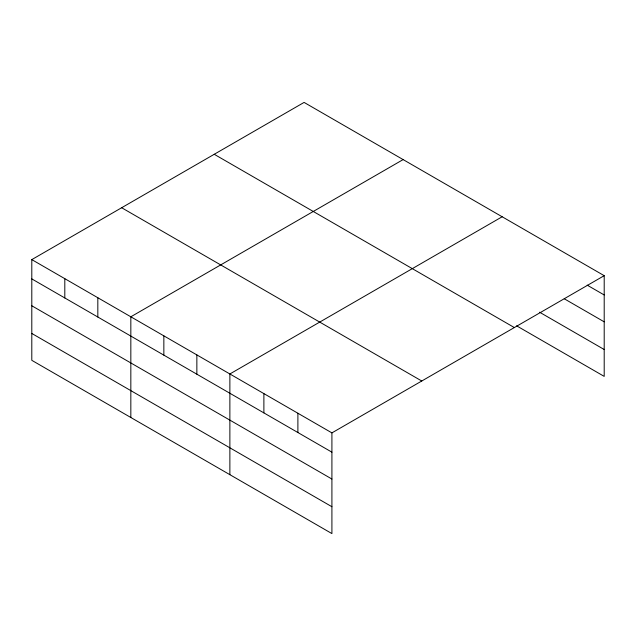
<?xml version="1.0" encoding="UTF-8"?>
<svg xmlns="http://www.w3.org/2000/svg" width="636" height="636" viewBox="0 0 636 636"><rect width="100%" height="100%" fill="white"/><g stroke="black" fill="none" stroke-linecap="round" stroke-linejoin="round"><path stroke-width="0.95" d="M31.8 259.615L331.913 432.885L331.913 533.588L31.8 360.326L31.8 259.615L304.088 102.412L604.2 275.674L604.2 376.385L516.615 325.823M403.129 159.588L130.833 316.792L130.833 417.502M502.162 216.765L229.874 373.968L229.874 474.679M331.913 432.885L604.2 275.674M587.195 285.143L604.2 294.961M564.235 298.761L604.2 321.832M539.574 312.204L604.2 349.514M214.237 154.286L514.341 327.556M121.659 207.734L421.763 381.004M31.8 278.902L331.913 452.172M31.8 305.773L331.913 479.035M31.8 333.455L331.913 506.725M297.894 413.241L297.894 432.528M263.884 393.605L263.884 412.891M196.858 354.912L196.858 374.199M163.85 335.856L163.85 355.142M97.825 297.735L97.825 317.022M64.808 278.671L64.808 297.958"/></g></svg>
